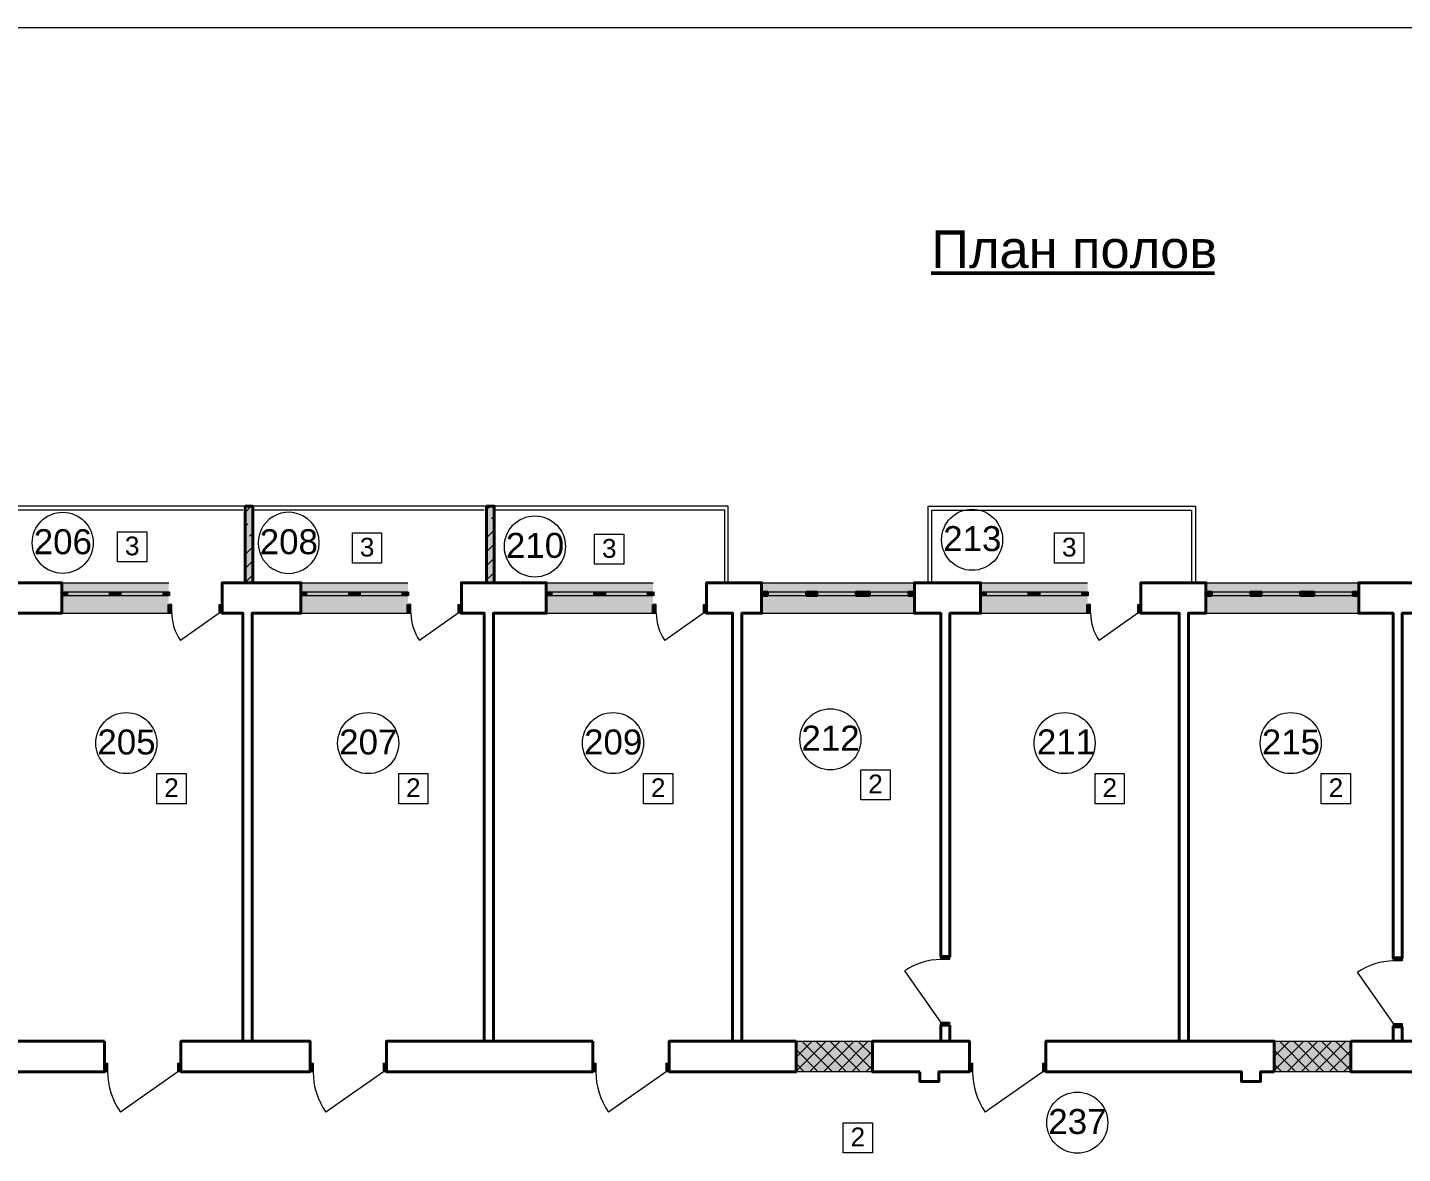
# Model space of a CAD drawing. Header units: millimetres. Extents: x 1372 to 666090, y 1285 to 31551.
# Drawn here: x 236444 to 254440, y 16818 to 31551 of the extents above; entities that cross this region are included whole.
import ezdxf

# ---------------------------------------------------------------- set-up
doc = ezdxf.new("R2010")
doc.units = ezdxf.units.MM
for name, color, linetype in [('PDF _(((((ВСЕ И ВСЕ РАЗМЕРЫ И ТД', 7, 'Continuous'), ('PDF _2D-чертеж - Общий', 7, 'Continuous'), ('PDF _Аннотация - Общий', 7, 'Continuous'), ('PDF _Интерьер - Мебель', 7, 'Continuous'), ('PDF _Конструктив - Стены Несущие', 7, 'Continuous'), ('PDF _Слой ArchiCAD', 7, 'Continuous'), ('PDF _Текст', 7, 'Continuous')]:
    doc.layers.add(name, color=color, linetype=linetype)
doc.layers.add('PDF _2D - Общий', color=7, linetype='Continuous', true_color=0x7e7e7e)
doc.styles.add('PDF Arial', font='arial.ttf')

msp = doc.modelspace()

# ---------------------------------------------------------------- hatches: boundary and pattern name
at = {"layer": 'PDF _Конструктив - Стены Несущие', "true_color": 0xffffff, "transparency": 33554559}
for points in [[(238292.8, 24286.6), (238292.8, 24166.6), (238292.8, 24116.6), (238292.8, 23886.6), (236892.8, 23886.6), (236892.8, 24116.6), (236892.8, 24166.6), (236892.8, 24286.6)], [(241422.8, 24286.5), (241422.8, 24166.5), (241422.8, 24116.5), (241422.8, 23886.5), (240022.8, 23886.5), (240022.8, 24116.5), (240022.8, 24166.5), (240022.8, 24286.5)], [(244632.8, 24286.5), (244632.8, 24166.5), (244632.8, 24116.5), (244632.8, 23886.5), (243232.8, 23886.5), (243232.8, 24116.5), (243232.8, 24166.5), (243232.8, 24286.5)], [(248052.7, 24286.5), (248052.7, 24166.5), (248052.7, 24116.5), (248052.7, 23886.5), (246052.7, 23886.5), (246052.7, 24116.5), (246052.7, 24166.5), (246052.7, 24286.5)], [(250317.7, 24286.5), (250317.7, 24166.5), (250317.7, 24116.5), (250317.7, 23886.5), (248917.7, 23886.5), (248917.7, 24116.5), (248917.7, 24166.5), (248917.7, 24286.5)], [(253867.7, 24286.5), (253867.7, 24166.5), (253867.7, 24116.5), (253867.7, 23886.5), (251867.7, 23886.5), (251867.7, 24116.5), (251867.7, 24166.5), (251867.7, 24286.5)]]:
    msp.add_hatch(color=7, dxfattribs=at).paths.add_polyline_path(points)

# ---------------------------------------------------------------- linework, layer by layer
at = {"layer": 'PDF _(((((ВСЕ И ВСЕ РАЗМЕРЫ И ТД', "lineweight": 50}
msp.add_lwpolyline([(248272.7, 28335.9), (251980.1, 28335.9)], dxfattribs=at)
at = {"layer": 'PDF _2D - Общий', "color": 7, "lineweight": 20}
for points in [[(246502.7, 17892.9), (246896.4, 18286.5)], [(246502.7, 18076.7), (246712.5, 18286.5)], [(246502.7, 18260.6), (246528.7, 18286.5)], [(246794.1, 17886.5), (246502.7, 18177.9)], [(246978, 17886.5), (246578, 18286.5)], [(246680.2, 17886.5), (247080.2, 18286.5)], [(247161.8, 17886.5), (246761.8, 18286.5)], [(246864.1, 17886.5), (247264.1, 18286.5)], [(247345.7, 17886.5), (246945.7, 18286.5)], [(247047.9, 17886.5), (247447.9, 18286.5)], [(247506, 17910.1), (247129.5, 18286.5)], [(247506, 18093.9), (247313.4, 18286.5)], [(247506, 18277.8), (247497.2, 18286.5)], [(252762.7, 17902.1), (253147.2, 18286.5)], [(252762.7, 18085.9), (252963.3, 18286.5)], [(252762.7, 18269.8), (252779.5, 18286.5)], [(253228.8, 17886.5), (252828.8, 18286.5)], [(252931, 17886.5), (253331, 18286.5)], [(253412.6, 17886.5), (253012.6, 18286.5)], [(253114.9, 17886.5), (253514.9, 18286.5)], [(253596.5, 17886.5), (253196.5, 18286.5)], [(253298.7, 17886.5), (253698.7, 18286.5)], [(253762.7, 17904.1), (253380.3, 18286.5)], [(253762.7, 18088), (253564.2, 18286.5)], [(253762.7, 18271.8), (253748, 18286.5)], [(247231.8, 17886.5), (247506, 18160.7)], [(253044.9, 17886.5), (252762.7, 18168.7)], [(253482.6, 17886.5), (253762.7, 18166.7)], [(246610.3, 17886.5), (246502.7, 17994.1)], [(247415.6, 17886.5), (247506, 17976.9)], [(252861.1, 17886.5), (252762.7, 17984.9)], [(253666.4, 17886.5), (253762.7, 17982.8)]]:
    msp.add_lwpolyline(points, dxfattribs=at)
for points in [[(247506, 17886.5), (246502.7, 17886.5), (246502.7, 18286.5), (247506, 18286.5)], [(253762.7, 17886.5), (252762.7, 17886.5), (252762.7, 18286.5), (253762.7, 18286.5)]]:
    msp.add_lwpolyline(points, close=True, dxfattribs=at)
at = {"layer": 'PDF _2D - Общий', "color": 7, "lineweight": 0, "true_color": 0xffffff, "transparency": 33554559}
for points in [[(247506, 17886.5), (246502.7, 17886.5), (247506, 18286.5), (246502.7, 18286.5)], [(253762.7, 17886.5), (252762.7, 17886.5), (253762.7, 18286.5), (252762.7, 18286.5)]]:
    msp.add_solid(points, dxfattribs=at)
at = {"layer": 'PDF _2D-чертеж - Общий', "lineweight": 20}
for points in [[(239936.8, 3151.1), (239912.5, 3151.1), (221412.6, 3151.1), (221412.6, 31551), (239912.5, 31551), (239936.8, 31551)], [(239909.1, 31551), (239912.5, 31551), (279412.4, 31551), (279412.4, 3151), (239912.5, 3151), (239909.1, 3151)]]:
    msp.add_lwpolyline(points, dxfattribs=at)
at = {"layer": 'PDF _Аннотация - Общий', "lineweight": 20}
for points in [[(239936.8, 25286.5), (230232.8, 25286.5), (230232.8, 24286.6)], [(239262.8, 25236.5), (236212.8, 25236.5)], [(239936.8, 25236.5), (239382.8, 25236.5)], [(245613.1, 24286.5), (245613.1, 25286.5), (239909.1, 25286.5)], [(242422.8, 25236.5), (239909.1, 25236.5)], [(245569.1, 24286.5), (245569.1, 25236.5), (242542.8, 25236.5)], [(248231, 24286.5), (248231, 25286.5), (251730.7, 25286.5), (251730.7, 24286.5)], [(248281, 24286.5), (248281, 25236.5), (251680.7, 25236.5), (251680.7, 24286.5)]]:
    msp.add_lwpolyline(points, dxfattribs=at)
at = {"layer": 'PDF _Интерьер - Мебель', "lineweight": 20}
for centre in [(236905.1, 24808.3), (248807.7, 24848.3), (243084.9, 24760.1), (237737.8, 22187.3), (240902.8, 22187.3), (244107.8, 22187.3), (246952.4, 22237.2), (250017.7, 22187.3), (252977.7, 22187.3), (250183.8, 17221.2)]:
    msp.add_circle(centre, 399.6, dxfattribs=at)
for radius, start, end in [(399.7, 79.32153, 280.67847), (399.6, 276.65613, 83.34387)]:
    msp.add_arc((239862.7, 24808.2), radius, start, end, dxfattribs=at)
at = {"layer": 'PDF _Конструктив - Стены Несущие', "lineweight": 5}
for points in [[(239292.8, 25206.9), (239372.4, 25286.5)], [(242452.8, 25241.4), (242494.5, 25283.2)], [(239292.8, 25023), (239326.7, 25057)], [(242515.8, 25120.6), (242552.8, 25157.6)], [(239347.9, 24894.4), (239392.8, 24939.2)], [(242466.3, 24887.2), (242552.8, 24973.7)], [(239298.4, 24661), (239392.8, 24755.4)], [(242452.8, 24689.9), (242552.8, 24789.9)], [(239292.8, 24471.5), (239392.8, 24571.5)], [(242452.8, 24506), (242552.8, 24606)], [(239292.8, 24287.7), (239392.8, 24387.7)], [(242452.8, 24322.2), (242529.9, 24399.3)]]:
    msp.add_lwpolyline(points, dxfattribs=at)
at = {"layer": 'PDF _Конструктив - Стены Несущие', "lineweight": 40}
for points in [[(239292.8, 25286.5), (239292.8, 24286.6), (239392.8, 24286.6), (239392.8, 25286.5)], [(242452.8, 25286.5), (242452.8, 24286.5), (242552.8, 24286.5), (242552.8, 25286.5)], [(236092.8, 23886.6), (235862.8, 23886.6), (235862.8, 24001.6), (235862.8, 24286.6), (236092.8, 24286.6), (236212.8, 24286.6), (236892.8, 24286.6), (236892.8, 24166.6), (236892.8, 24116.6), (236892.8, 23886.6), (236212.8, 23886.6), (236212.8, 19468.3), (236092.8, 19468.3)], [(242422.8, 18286.5), (242422.8, 23886.5), (242122.8, 23886.5), (242122.8, 24001.5), (242122.8, 24286.5), (242422.8, 24286.5), (242542.8, 24286.5), (243232.8, 24286.5), (243232.8, 24166.5), (243232.8, 24116.5), (243232.8, 23886.5), (242542.8, 23886.5), (242542.8, 18286.5)], [(245792.7, 18286.5), (245672.7, 18286.5), (245672.7, 23886.5), (245332.7, 23886.5), (245332.7, 24001.5), (245332.7, 24286.5), (246052.7, 24286.5), (246052.7, 24166.5), (246052.7, 24116.5), (246052.7, 23886.5), (245792.7, 23886.5)], [(248052.7, 24166.5), (248052.7, 24116.5), (248052.7, 23886.5), (248397.7, 23886.5), (248397.7, 19395.8), (248512.7, 19395.8), (248517.7, 19395.8), (248517.7, 23886.5), (248917.7, 23886.5), (248917.7, 24116.5), (248917.7, 24166.5), (248917.7, 24286.5), (248052.7, 24286.5)], [(251637.7, 18286.5), (251517.7, 18286.5), (251517.7, 23886.5), (251017.7, 23886.5), (251017.7, 24001.5), (251017.7, 24286.5), (251867.7, 24286.5), (251867.7, 24166.5), (251867.7, 24116.5), (251867.7, 23886.5), (251637.7, 23886.5)], [(253867.7, 24166.5), (253867.7, 24286.5), (254757.7, 24286.5), (254757.7, 24166.5), (254757.7, 24116.5), (254757.7, 23886.5), (254437.7, 23886.5), (254437.7, 19377.1), (254322.7, 19377.1), (254317.7, 19377.1), (254317.7, 23886.5), (253867.7, 23886.5), (253867.7, 24116.5)], [(248517.7, 18495.8), (248517.7, 18286.5), (248397.7, 18286.5), (248397.7, 18495.8), (248512.7, 18495.8)], [(254437.7, 18477.1), (254322.7, 18477.1), (254317.7, 18477.1), (254317.7, 18286.5), (254437.7, 18286.5)], [(237452.8, 18286.6), (237452.8, 18001.6), (237452.8, 17886.6), (234752.8, 17886.6), (234752.8, 18001.6), (234752.8, 18286.6)], [(243842.8, 18286.5), (243842.8, 18001.5), (243842.8, 17886.5), (241142.8, 17886.5), (241142.8, 18001.5), (241142.8, 18286.5)], [(246502.7, 18286.5), (246502.7, 17886.5), (244842.8, 17886.5), (244842.8, 18001.5), (244842.8, 18286.5)], [(248122.7, 17886.5), (248122.7, 17761.5), (248372.7, 17761.5), (248372.7, 17886.5), (248772.7, 17886.5), (248772.7, 18001.5), (248772.7, 18286.5), (247502.7, 18286.5), (247502.7, 17886.5)], [(252762.7, 17886.5), (252582.7, 17886.5), (252582.7, 17761.5), (252332.7, 17761.5), (252332.7, 17886.5), (249772.7, 17886.5), (249772.7, 18001.5), (249772.7, 18286.5), (252762.7, 18286.5)], [(253762.7, 18286.5), (253762.7, 17886.5), (255362.7, 17886.5), (255362.7, 18001.5), (255362.7, 18286.5)]]:
    msp.add_lwpolyline(points, close=True, dxfattribs=at)
at = {"layer": 'PDF _Конструктив - Стены Несущие', "lineweight": 20}
for points in [[(236892.8, 24286.6), (238292.8, 24286.6)], [(236892.8, 24166.6), (236967.8, 24166.6), (236967.8, 24116.6), (236892.8, 24116.6)], [(236967.8, 24166.6), (237517.8, 24166.6)], [(237517.8, 24116.6), (236967.8, 24116.6)], [(237667.8, 24166.6), (238217.8, 24166.6)], [(238217.8, 24116.6), (237667.8, 24116.6)], [(238292.8, 24116.6), (238217.8, 24116.6), (238217.8, 24166.6), (238292.8, 24166.6)], [(240022.8, 24286.5), (241422.8, 24286.5)], [(240022.8, 24166.5), (240097.8, 24166.5), (240097.8, 24116.5), (240022.8, 24116.5)], [(240097.8, 24166.5), (240647.8, 24166.5)], [(240647.8, 24116.5), (240097.8, 24116.5)], [(240797.8, 24166.5), (241347.8, 24166.5)], [(241347.8, 24116.5), (240797.8, 24116.5)], [(241422.8, 24116.5), (241347.8, 24116.5), (241347.8, 24166.5), (241422.8, 24166.5)], [(243232.8, 24286.5), (244632.8, 24286.5)], [(243232.8, 24166.5), (243307.8, 24166.5), (243307.8, 24116.5), (243232.8, 24116.5)], [(243307.8, 24166.5), (243857.8, 24166.5)], [(243857.8, 24116.5), (243307.8, 24116.5)], [(244007.8, 24166.5), (244557.8, 24166.5)], [(244557.8, 24116.5), (244007.8, 24116.5)], [(244632.8, 24116.5), (244557.8, 24116.5), (244557.8, 24166.5), (244632.8, 24166.5)], [(246052.7, 24286.5), (248052.7, 24286.5)], [(246127.7, 24166.5), (246640.7, 24166.5)], [(246640.7, 24116.5), (246127.7, 24116.5)], [(246776.7, 24166.5), (247289.7, 24166.5)], [(247289.7, 24116.5), (246776.7, 24116.5)], [(247464.7, 24166.5), (247977.7, 24166.5)], [(247977.7, 24116.5), (247464.7, 24116.5)], [(248917.7, 24286.5), (250317.7, 24286.5)], [(248917.7, 24166.5), (248992.7, 24166.5), (248992.7, 24116.5), (248917.7, 24116.5)], [(248992.7, 24166.5), (249542.7, 24166.5)], [(249542.7, 24116.5), (248992.7, 24116.5)], [(249692.7, 24166.5), (250242.7, 24166.5)], [(250242.7, 24116.5), (249692.7, 24116.5)], [(250317.7, 24116.5), (250242.7, 24116.5), (250242.7, 24166.5), (250317.7, 24166.5)], [(251867.7, 24286.5), (253867.7, 24286.5)], [(251942.7, 24166.5), (252455.7, 24166.5)], [(252455.7, 24116.5), (251942.7, 24116.5)], [(252591.7, 24166.5), (253104.7, 24166.5)], [(253104.7, 24116.5), (252591.7, 24116.5)], [(253279.7, 24166.5), (253792.7, 24166.5)], [(253792.7, 24116.5), (253279.7, 24116.5)], [(236892.8, 23886.6), (238292.8, 23886.6), (238332.8, 23886.6), (238332.8, 24001.6), (238292.8, 24001.6), (238292.8, 23886.6)], [(240022.8, 23886.5), (241422.8, 23886.5), (241462.8, 23886.5), (241462.8, 24001.5), (241422.8, 24001.5), (241422.8, 23886.5)], [(243232.8, 23886.5), (244632.8, 23886.5), (244672.8, 23886.5), (244672.8, 24001.5), (244632.8, 24001.5), (244632.8, 23886.5)], [(248917.7, 23886.5), (250317.7, 23886.5), (250357.7, 23886.5), (250357.7, 24001.5), (250317.7, 24001.5), (250317.7, 23886.5)], [(238952.8, 23886.6), (238444.9, 23530.9)], [(242082.8, 23886.5), (241574.9, 23530.9)], [(245292.7, 23886.5), (244784.9, 23530.9)], [(246052.7, 23886.5), (248052.7, 23886.5)], [(250977.7, 23886.5), (250469.8, 23530.9)], [(251867.7, 23886.5), (253867.7, 23886.5)], [(248397.7, 18535.8), (247927.4, 19207.5)], [(254322.7, 18517.1), (253852.4, 19188.8)], [(238412.8, 17886.6), (237659.2, 17358.9)], [(241102.8, 17886.5), (240349.1, 17358.8)], [(244802.8, 17886.5), (244049.1, 17358.8)], [(249732.7, 17886.5), (248979.1, 17358.8)]]:
    msp.add_lwpolyline(points, dxfattribs=at)
at = {"layer": 'PDF _Конструктив - Стены Несущие', "lineweight": 40}
for points in [[(236892.8, 24166.6), (236892.8, 24116.6)], [(238292.8, 24166.6), (238292.8, 24116.6)], [(239936.8, 24286.6), (239382.8, 24286.6), (239262.8, 24286.6), (238992.8, 24286.6), (238992.8, 24001.6), (238992.8, 23886.6), (239262.8, 23886.6), (239262.8, 18286.6), (239382.8, 18286.6), (239382.8, 23886.6), (239936.8, 23886.6)], [(239909.1, 24286.5), (240022.8, 24286.5), (240022.8, 24166.5), (240022.8, 24116.5), (240022.8, 23886.5), (239909.1, 23886.5)], [(240022.8, 24166.5), (240022.8, 24116.5)], [(241422.8, 24166.5), (241422.8, 24116.5)], [(243232.8, 24166.5), (243232.8, 24116.5)], [(244632.8, 24166.5), (244632.8, 24116.5)], [(246052.7, 24166.5), (246052.7, 24116.5)], [(248052.7, 24166.5), (248052.7, 24116.5)], [(248917.7, 24166.5), (248917.7, 24116.5)], [(250317.7, 24166.5), (250317.7, 24116.5)], [(251867.7, 24166.5), (251867.7, 24116.5)], [(253867.7, 24166.5), (253867.7, 24116.5)], [(238292.8, 23886.6), (238292.8, 24001.6)], [(238992.8, 23886.6), (238992.8, 24001.6)], [(241422.8, 23886.5), (241422.8, 24001.5)], [(242122.8, 23886.5), (242122.8, 24001.5)], [(244632.8, 23886.5), (244632.8, 24001.5)], [(245332.7, 23886.5), (245332.7, 24001.5)], [(250317.7, 23886.5), (250317.7, 24001.5)], [(251017.7, 23886.5), (251017.7, 24001.5)], [(248397.7, 19395.8), (248512.7, 19395.8)], [(254437.7, 19377.1), (254322.7, 19377.1)], [(248397.7, 18495.8), (248512.7, 18495.8)], [(254437.7, 18477.1), (254322.7, 18477.1)], [(239936.8, 17886.6), (238452.8, 17886.6), (238452.8, 18001.6), (238452.8, 18286.6), (239936.8, 18286.6)], [(239909.1, 17886.5), (240142.8, 17886.5), (240142.8, 18001.5), (240142.8, 18286.5), (239909.1, 18286.5)], [(237452.8, 17886.6), (237452.8, 18001.6)], [(238452.8, 17886.6), (238452.8, 18001.6)], [(240142.8, 17886.5), (240142.8, 18001.5)], [(241142.8, 17886.5), (241142.8, 18001.5)], [(243842.8, 17886.5), (243842.8, 18001.5)], [(244842.8, 17886.5), (244842.8, 18001.5)], [(248772.7, 17886.5), (248772.7, 18001.5)], [(249772.7, 17886.5), (249772.7, 18001.5)]]:
    msp.add_lwpolyline(points, dxfattribs=at)
at = {"layer": 'PDF _Конструктив - Стены Несущие', "lineweight": 20}
for points in [[(237592.8, 24116.6), (237517.8, 24116.6), (237517.8, 24166.6), (237592.8, 24166.6), (237667.8, 24166.6), (237667.8, 24116.6)], [(240722.8, 24116.5), (240647.8, 24116.5), (240647.8, 24166.5), (240722.8, 24166.5), (240797.8, 24166.5), (240797.8, 24116.5)], [(243932.8, 24116.5), (243857.8, 24116.5), (243857.8, 24166.5), (243932.8, 24166.5), (244007.8, 24166.5), (244007.8, 24116.5)], [(249617.7, 24116.5), (249542.7, 24116.5), (249542.7, 24166.5), (249617.7, 24166.5), (249692.7, 24166.5), (249692.7, 24116.5)], [(238992.8, 23886.6), (238952.8, 23886.6), (238952.8, 24001.6), (238992.8, 24001.6)], [(242122.8, 23886.5), (242082.8, 23886.5), (242082.8, 24001.5), (242122.8, 24001.5)], [(245332.7, 23886.5), (245292.7, 23886.5), (245292.7, 24001.5), (245332.7, 24001.5)], [(251017.7, 23886.5), (250977.7, 23886.5), (250977.7, 24001.5), (251017.7, 24001.5)], [(248512.7, 19395.8), (248512.7, 19355.8), (248397.7, 19355.8), (248397.7, 19395.8)], [(254437.7, 19377.1), (254437.7, 19337.1), (254322.7, 19337.1), (254322.7, 19377.1)], [(248397.7, 18495.8), (248397.7, 18535.8), (248512.7, 18535.8), (248512.7, 18495.8)], [(254322.7, 18477.1), (254322.7, 18517.1), (254437.7, 18517.1), (254437.7, 18477.1)], [(237452.8, 18001.6), (237492.8, 18001.6), (237492.8, 17886.6), (237452.8, 17886.6)], [(238452.8, 17886.6), (238412.8, 17886.6), (238412.8, 18001.6), (238452.8, 18001.6)], [(240142.8, 18001.5), (240182.8, 18001.5), (240182.8, 17886.5), (240142.8, 17886.5)], [(241142.8, 17886.5), (241102.8, 17886.5), (241102.8, 18001.5), (241142.8, 18001.5)], [(243842.8, 18001.5), (243882.8, 18001.5), (243882.8, 17886.5), (243842.8, 17886.5)], [(244842.8, 17886.5), (244802.8, 17886.5), (244802.8, 18001.5), (244842.8, 18001.5)], [(248772.7, 18001.5), (248812.7, 18001.5), (248812.7, 17886.5), (248772.7, 17886.5)], [(249772.7, 17886.5), (249732.7, 17886.5), (249732.7, 18001.5), (249772.7, 18001.5)]]:
    msp.add_lwpolyline(points, close=True, dxfattribs=at)
at = {"layer": 'PDF _Конструктив - Стены Несущие', "lineweight": 35}
for points in [[(246052.7, 24166.5), (246127.7, 24166.5), (246127.7, 24116.5), (246052.7, 24116.5)], [(248052.7, 24116.5), (247977.7, 24116.5), (247977.7, 24166.5), (248052.7, 24166.5)], [(251867.7, 24166.5), (251942.7, 24166.5), (251942.7, 24116.5), (251867.7, 24116.5)], [(253867.7, 24116.5), (253792.7, 24116.5), (253792.7, 24166.5), (253867.7, 24166.5)]]:
    msp.add_lwpolyline(points, dxfattribs=at)
for points in [[(246708.7, 24116.5), (246640.7, 24116.5), (246640.7, 24166.5), (246708.7, 24166.5), (246776.7, 24166.5), (246776.7, 24116.5)], [(247377.2, 24116.5), (247289.7, 24116.5), (247289.7, 24166.5), (247377.2, 24166.5), (247464.7, 24166.5), (247464.7, 24116.5)], [(252523.7, 24116.5), (252455.7, 24116.5), (252455.7, 24166.5), (252523.7, 24166.5), (252591.7, 24166.5), (252591.7, 24116.5)], [(253192.2, 24116.5), (253104.7, 24116.5), (253104.7, 24166.5), (253192.2, 24166.5), (253279.7, 24166.5), (253279.7, 24116.5)]]:
    msp.add_lwpolyline(points, close=True, dxfattribs=at)
at = {"layer": 'PDF _Конструктив - Стены Несущие', "color": 7, "lineweight": 0, "true_color": 0xffffff}
for centre, radius, start, end in [((238952.7, 23886.5), 619.9, 179.9922, 215.00001), ((242082.8, 23886.5), 620, 179.99971, 214.99837), ((245292.8, 23886.5), 620, 179.99971, 214.99837), ((250978.3, 23886.6), 620.6, 180.01368, 214.97854), ((248397.7, 18535.9), 819.9, 90.00069, 125.00263), ((254322.7, 18517.2), 819.9, 90.00069, 125.00263), ((238412.9, 17886.6), 920.1, 180.00307, 215.00026), ((241102.8, 17886.5), 920.1, 180.0009, 214.99847), ((244802.8, 17886.5), 920.1, 180.0009, 214.99847), ((249732.8, 17886.5), 920.1, 180.00307, 215.00026)]:
    msp.add_arc(centre, radius, start, end, dxfattribs=at)
at = {"layer": 'PDF _Конструктив - Стены Несущие', "color": 7, "lineweight": 0, "true_color": 0xffffff, "transparency": 33554559}
for points in [[(239292.8, 25286.5), (239392.8, 25286.5), (239292.8, 24286.6), (239392.8, 24286.6)], [(242452.8, 25286.5), (242552.8, 25286.5), (242452.8, 24286.5), (242552.8, 24286.5)], [(236892.8, 24166.6), (236967.8, 24166.6), (236892.8, 24116.6), (236967.8, 24116.6)], [(236967.8, 24166.6), (237517.8, 24166.6), (236967.8, 24116.6), (237517.8, 24116.6)], [(237592.8, 24116.6), (237517.8, 24116.6), (237592.8, 24166.6), (237517.8, 24166.6)], [(237592.8, 24166.6), (237667.8, 24166.6), (237592.8, 24116.6), (237667.8, 24116.6)], [(237667.8, 24166.6), (238217.8, 24166.6), (237667.8, 24116.6), (238217.8, 24116.6)], [(238292.8, 24116.6), (238217.8, 24116.6), (238292.8, 24166.6), (238217.8, 24166.6)], [(240022.8, 24166.5), (240097.8, 24166.5), (240022.8, 24116.5), (240097.8, 24116.5)], [(240097.8, 24166.5), (240647.8, 24166.5), (240097.8, 24116.5), (240647.8, 24116.5)], [(240722.8, 24116.5), (240647.8, 24116.5), (240722.8, 24166.5), (240647.8, 24166.5)], [(240722.8, 24166.5), (240797.8, 24166.5), (240722.8, 24116.5), (240797.8, 24116.5)], [(240797.8, 24166.5), (241347.8, 24166.5), (240797.8, 24116.5), (241347.8, 24116.5)], [(241422.8, 24116.5), (241347.8, 24116.5), (241422.8, 24166.5), (241347.8, 24166.5)], [(243232.8, 24166.5), (243307.8, 24166.5), (243232.8, 24116.5), (243307.8, 24116.5)], [(243307.8, 24166.5), (243857.8, 24166.5), (243307.8, 24116.5), (243857.8, 24116.5)], [(243932.8, 24116.5), (243857.8, 24116.5), (243932.8, 24166.5), (243857.8, 24166.5)], [(243932.8, 24166.5), (244007.8, 24166.5), (243932.8, 24116.5), (244007.8, 24116.5)], [(244007.8, 24166.5), (244557.8, 24166.5), (244007.8, 24116.5), (244557.8, 24116.5)], [(244632.8, 24116.5), (244557.8, 24116.5), (244632.8, 24166.5), (244557.8, 24166.5)], [(246052.7, 24166.5), (246127.7, 24166.5), (246052.7, 24116.5), (246127.7, 24116.5)], [(246127.7, 24166.5), (246640.7, 24166.5), (246127.7, 24116.5), (246640.7, 24116.5)], [(246708.7, 24116.5), (246640.7, 24116.5), (246708.7, 24166.5), (246640.7, 24166.5)], [(246708.7, 24166.5), (246776.7, 24166.5), (246708.7, 24116.5), (246776.7, 24116.5)], [(246776.7, 24166.5), (247289.7, 24166.5), (246776.7, 24116.5), (247289.7, 24116.5)], [(247377.2, 24116.5), (247289.7, 24116.5), (247377.2, 24166.5), (247289.7, 24166.5)], [(247377.2, 24166.5), (247464.7, 24166.5), (247377.2, 24116.5), (247464.7, 24116.5)], [(247464.7, 24166.5), (247977.7, 24166.5), (247464.7, 24116.5), (247977.7, 24116.5)], [(248052.7, 24116.5), (247977.7, 24116.5), (248052.7, 24166.5), (247977.7, 24166.5)], [(248917.7, 24166.5), (248992.7, 24166.5), (248917.7, 24116.5), (248992.7, 24116.5)], [(248992.7, 24166.5), (249542.7, 24166.5), (248992.7, 24116.5), (249542.7, 24116.5)], [(249617.7, 24116.5), (249542.7, 24116.5), (249617.7, 24166.5), (249542.7, 24166.5)], [(249617.7, 24166.5), (249692.7, 24166.5), (249617.7, 24116.5), (249692.7, 24116.5)], [(249692.7, 24166.5), (250242.7, 24166.5), (249692.7, 24116.5), (250242.7, 24116.5)], [(250317.7, 24116.5), (250242.7, 24116.5), (250317.7, 24166.5), (250242.7, 24166.5)], [(251867.7, 24166.5), (251942.7, 24166.5), (251867.7, 24116.5), (251942.7, 24116.5)], [(251942.7, 24166.5), (252455.7, 24166.5), (251942.7, 24116.5), (252455.7, 24116.5)], [(252523.7, 24116.5), (252455.7, 24116.5), (252523.7, 24166.5), (252455.7, 24166.5)], [(252523.7, 24166.5), (252591.7, 24166.5), (252523.7, 24116.5), (252591.7, 24116.5)], [(252591.7, 24166.5), (253104.7, 24166.5), (252591.7, 24116.5), (253104.7, 24116.5)], [(253192.2, 24116.5), (253104.7, 24116.5), (253192.2, 24166.5), (253104.7, 24166.5)], [(253192.2, 24166.5), (253279.7, 24166.5), (253192.2, 24116.5), (253279.7, 24116.5)], [(253279.7, 24166.5), (253792.7, 24166.5), (253279.7, 24116.5), (253792.7, 24116.5)], [(253867.7, 24116.5), (253792.7, 24116.5), (253867.7, 24166.5), (253792.7, 24166.5)], [(238292.8, 24001.6), (238332.8, 24001.6), (238292.8, 23886.6), (238332.8, 23886.6)], [(238992.8, 23886.6), (238952.8, 23886.6), (238992.8, 24001.6), (238952.8, 24001.6)], [(241422.8, 24001.5), (241462.8, 24001.5), (241422.8, 23886.5), (241462.8, 23886.5)], [(242122.8, 23886.5), (242082.8, 23886.5), (242122.8, 24001.5), (242082.8, 24001.5)], [(244632.8, 24001.5), (244672.8, 24001.5), (244632.8, 23886.5), (244672.8, 23886.5)], [(245332.7, 23886.5), (245292.7, 23886.5), (245332.7, 24001.5), (245292.7, 24001.5)], [(250317.7, 24001.5), (250357.7, 24001.5), (250317.7, 23886.5), (250357.7, 23886.5)], [(251017.7, 23886.5), (250977.7, 23886.5), (251017.7, 24001.5), (250977.7, 24001.5)], [(248512.7, 19395.8), (248512.7, 19355.8), (248397.7, 19395.8), (248397.7, 19355.8)], [(254437.7, 19377.1), (254437.7, 19337.1), (254322.7, 19377.1), (254322.7, 19337.1)], [(248397.7, 18495.8), (248397.7, 18535.8), (248512.7, 18495.8), (248512.7, 18535.8)], [(254322.7, 18477.1), (254322.7, 18517.1), (254437.7, 18477.1), (254437.7, 18517.1)], [(237452.8, 18001.6), (237492.8, 18001.6), (237452.8, 17886.6), (237492.8, 17886.6)], [(238452.8, 17886.6), (238412.8, 17886.6), (238452.8, 18001.6), (238412.8, 18001.6)], [(240142.8, 18001.5), (240182.8, 18001.5), (240142.8, 17886.5), (240182.8, 17886.5)], [(241142.8, 17886.5), (241102.8, 17886.5), (241142.8, 18001.5), (241102.8, 18001.5)], [(243842.8, 18001.5), (243882.8, 18001.5), (243842.8, 17886.5), (243882.8, 17886.5)], [(244842.8, 17886.5), (244802.8, 17886.5), (244842.8, 18001.5), (244802.8, 18001.5)], [(248772.7, 18001.5), (248812.7, 18001.5), (248772.7, 17886.5), (248812.7, 17886.5)], [(249772.7, 17886.5), (249732.7, 17886.5), (249772.7, 18001.5), (249732.7, 18001.5)]]:
    msp.add_solid(points, dxfattribs=at)
at = {"layer": 'PDF _Слой ArchiCAD', "lineweight": 20}
for points in [[(237623.5, 24560), (237623.5, 24952.9), (238005.2, 24952.9), (238005.2, 24560)], [(240697.4, 24544.1), (240697.4, 24936.9), (241079.1, 24936.9), (241079.1, 24544.1)], [(243866.9, 24528.1), (243866.9, 24921), (244248.6, 24921), (244248.6, 24528.1)], [(249887.3, 24544.1), (249887.3, 24936.9), (250269, 24936.9), (250269, 24544.1)], [(238137.4, 21394.8), (238137.4, 21787.7), (238519.1, 21787.7), (238519.1, 21394.8)], [(241302.4, 21394.8), (241302.4, 21787.7), (241684.1, 21787.7), (241684.1, 21394.8)], [(244507.4, 21394.8), (244507.4, 21787.7), (244889.1, 21787.7), (244889.1, 21394.8)], [(247352, 21444.8), (247352, 21837.7), (247733.7, 21837.7), (247733.7, 21444.8)], [(250417.3, 21394.8), (250417.3, 21787.7), (250799, 21787.7), (250799, 21394.8)], [(253377.3, 21394.8), (253377.3, 21787.7), (253759, 21787.7), (253759, 21394.8)], [(247120.6, 16826.4), (247120.6, 17219.3), (247502.4, 17219.3), (247502.4, 16826.4)]]:
    msp.add_lwpolyline(points, close=True, dxfattribs=at)

# ---------------------------------------------------------------- texts
at = {"layer": 'PDF _Текст', "attachment_point": 7, "style": 'PDF Arial'}
for s, insert, char_height in [('План полов', (248272.7, 28398.2), 490.85), ('213', (248428.7, 24694.9), 326.9), ('206', (236526.1, 24654.9), 326.9), ('3', (237719.5, 24641.3), 245.4), ('208', (239483.7, 24654.9), 326.9), ('208', (239483.7, 24654.8), 326.9), ('3', (240793.4, 24625.3), 245.4), ('210', (242705.8, 24606.7), 326.9), ('3', (243962.9, 24609.4), 245.4), ('3', (249983.3, 24625.3), 245.4), ('205', (237358.8, 22033.9), 326.9), ('207', (240523.7, 22033.9), 326.9), ('209', (243728.7, 22033.9), 326.9), ('212', (246573.4, 22089.8), 326.9), ('211', (249655.4, 22039.8), 326.9), ('215', (252598.7, 22033.9), 326.9), ('2', (247448, 21530.5), 245.4), ('2', (238233.4, 21480.6), 245.4), ('2', (241398.4, 21480.5), 245.4), ('2', (244603.3, 21480.5), 245.4), ('2', (250513.3, 21480.5), 245.4), ('2', (253473.3, 21480.5), 245.4), ('237', (249804.8, 17067.8), 326.9), ('2', (247216.6, 16912.1), 245.4)]:
    msp.add_mtext(s, dxfattribs=dict(at, insert=insert, char_height=char_height))

doc.saveas('drawing.dxf')
